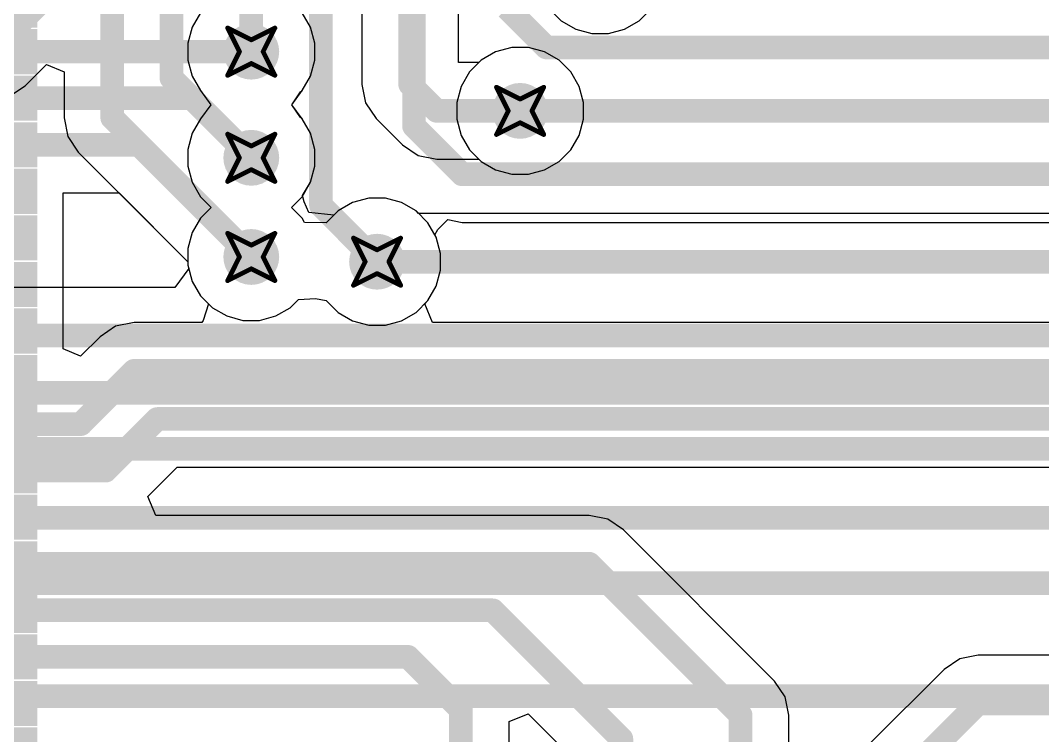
# Model space of a CAD drawing. Header units: inches. Extents: x -36 to 349, y -11 to 240.
# Drawn here: x 77.99 to 88.97, y 72.53 to 80.21 of the extents above; entities that cross this region are included whole.
import ezdxf

# ---------------------------------------------------------------- set-up
doc = ezdxf.new("R2010")
doc.units = ezdxf.units.IN
for name, color, linetype in [('Bottom Layer', 5, 'Continuous'), ('Drill Drawing', 1, 'Continuous'), ('Layer 1', 16, 'Continuous'), ('Layer 2', 76, 'Continuous'), ('Top Layer', 1, 'Continuous'), ('Top Paste', 8, 'Continuous'), ('Top Solder', 216, 'Continuous'), ('Via Holes', 16, 'Continuous')]:
    doc.layers.add(name, color=color, linetype=linetype)

# ---------------------------------------------------------------- blocks, each defined once
blk = doc.blocks.new('LQFP_144_20_20__155')
at = {"layer": 'Top Layer'}
for points in [[(-11.46, 8.39), (-9.9, 8.39), (-9.9, 8.11), (-11.46, 8.11)], [(-11.46, 7.89), (-9.9, 7.89), (-9.9, 7.61), (-11.46, 7.61)], [(-11.46, 7.39), (-9.9, 7.39), (-9.9, 7.11), (-11.46, 7.11)], [(-11.46, 6.89), (-9.9, 6.89), (-9.9, 6.61), (-11.46, 6.61)], [(-11.46, 6.39), (-9.9, 6.39), (-9.9, 6.11), (-11.46, 6.11)], [(-11.46, 5.89), (-9.9, 5.89), (-9.9, 5.61), (-11.46, 5.61)], [(-11.46, 5.39), (-9.9, 5.39), (-9.9, 5.11), (-11.46, 5.11)], [(-11.46, 4.89), (-9.9, 4.89), (-9.9, 4.61), (-11.46, 4.61)], [(-11.46, 4.39), (-9.9, 4.39), (-9.9, 4.11), (-11.46, 4.11)], [(-11.46, 3.89), (-9.9, 3.89), (-9.9, 3.61), (-11.46, 3.61)], [(-11.46, 3.39), (-9.9, 3.39), (-9.9, 3.11), (-11.46, 3.11)], [(-11.46, 2.89), (-9.9, 2.89), (-9.9, 2.61), (-11.46, 2.61)], [(-11.46, 2.39), (-9.9, 2.39), (-9.9, 2.11), (-11.46, 2.11)], [(-11.46, 1.89), (-9.9, 1.89), (-9.9, 1.61), (-11.46, 1.61)], [(-11.46, 1.39), (-9.9, 1.39), (-9.9, 1.11), (-11.46, 1.11)]]:
    blk.add_hatch(color=1, dxfattribs=at).paths.add_polyline_path(points)
at = {"layer": 'Top Paste'}
for points in [[(-11.46, 8.39), (-9.9, 8.39), (-9.9, 8.11), (-11.46, 8.11)], [(-11.46, 7.89), (-9.9, 7.89), (-9.9, 7.61), (-11.46, 7.61)], [(-11.46, 7.39), (-9.9, 7.39), (-9.9, 7.11), (-11.46, 7.11)], [(-11.46, 6.89), (-9.9, 6.89), (-9.9, 6.61), (-11.46, 6.61)], [(-11.46, 6.39), (-9.9, 6.39), (-9.9, 6.11), (-11.46, 6.11)], [(-11.46, 5.89), (-9.9, 5.89), (-9.9, 5.61), (-11.46, 5.61)], [(-11.46, 5.39), (-9.9, 5.39), (-9.9, 5.11), (-11.46, 5.11)], [(-11.46, 4.89), (-9.9, 4.89), (-9.9, 4.61), (-11.46, 4.61)], [(-11.46, 4.39), (-9.9, 4.39), (-9.9, 4.11), (-11.46, 4.11)], [(-11.46, 3.89), (-9.9, 3.89), (-9.9, 3.61), (-11.46, 3.61)], [(-11.46, 3.39), (-9.9, 3.39), (-9.9, 3.11), (-11.46, 3.11)], [(-11.46, 2.89), (-9.9, 2.89), (-9.9, 2.61), (-11.46, 2.61)], [(-11.46, 2.39), (-9.9, 2.39), (-9.9, 2.11), (-11.46, 2.11)], [(-11.46, 1.89), (-9.9, 1.89), (-9.9, 1.61), (-11.46, 1.61)], [(-11.46, 1.39), (-9.9, 1.39), (-9.9, 1.11), (-11.46, 1.11)]]:
    blk.add_hatch(color=8, dxfattribs=at).paths.add_polyline_path(points)
at = {"layer": 'Top Solder'}
for points in [[(-11.562, 8.992), (-9.798, 8.992), (-9.798, 8.508), (-11.562, 8.508)], [(-11.562, 8.492), (-9.798, 8.492), (-9.798, 8.008), (-11.562, 8.008)], [(-11.562, 7.992), (-9.798, 7.992), (-9.798, 7.508), (-11.562, 7.508)], [(-11.562, 7.492), (-9.798, 7.492), (-9.798, 7.008), (-11.562, 7.008)], [(-11.562, 6.992), (-9.798, 6.992), (-9.798, 6.508), (-11.562, 6.508)], [(-11.562, 6.492), (-9.798, 6.492), (-9.798, 6.008), (-11.562, 6.008)], [(-11.562, 5.992), (-9.798, 5.992), (-9.798, 5.508), (-11.562, 5.508)], [(-11.562, 5.492), (-9.798, 5.492), (-9.798, 5.008), (-11.562, 5.008)], [(-11.562, 4.992), (-9.798, 4.992), (-9.798, 4.508), (-11.562, 4.508)], [(-11.562, 4.492), (-9.798, 4.492), (-9.798, 4.008), (-11.562, 4.008)], [(-11.562, 3.992), (-9.798, 3.992), (-9.798, 3.508), (-11.562, 3.508)], [(-11.562, 3.492), (-9.798, 3.492), (-9.798, 3.008), (-11.562, 3.008)], [(-11.562, 2.992), (-9.798, 2.992), (-9.798, 2.508), (-11.562, 2.508)], [(-11.562, 2.492), (-9.798, 2.492), (-9.798, 2.008), (-11.562, 2.008)], [(-11.562, 1.992), (-9.798, 1.992), (-9.798, 1.508), (-11.562, 1.508)], [(-11.562, 1.492), (-9.798, 1.492), (-9.798, 1.008), (-11.562, 1.008)], [(-11.562, 0.992), (-9.798, 0.992), (-9.798, 0.508), (-11.562, 0.508)]]:
    blk.add_hatch(color=216, dxfattribs=at).paths.add_polyline_path(points)

msp = doc.modelspace()

# ---------------------------------------------------------------- hatches: boundary and pattern name
at = {"layer": 'Bottom Layer'}
h = msp.add_hatch(color=5, dxfattribs=at)
edge = h.paths.add_edge_path()
edge.add_arc((80.471, 79.878), 0.3, 0, 360)
h = msp.add_hatch(color=5, dxfattribs=at)
edge = h.paths.add_edge_path()
edge.add_arc((83.359, 79.242), 0.3, 0, 360)
h = msp.add_hatch(color=5, dxfattribs=at)
edge = h.paths.add_edge_path()
edge.add_arc((80.471, 78.738), 0.3, 0, 360)
h = msp.add_hatch(color=5, dxfattribs=at)
edge = h.paths.add_edge_path()
edge.add_arc((80.471, 77.673), 0.3, 0, 360)
h = msp.add_hatch(color=5, dxfattribs=at)
edge = h.paths.add_edge_path()
edge.add_arc((81.822, 77.622), 0.3, 0, 360)
at = {"layer": 'Layer 1'}
h = msp.add_hatch(color=16, dxfattribs=at)
edge = h.paths.add_edge_path()
edge.add_arc((80.471, 79.878), 0.3, 0, 360)
h = msp.add_hatch(color=16, dxfattribs=at)
edge = h.paths.add_edge_path()
edge.add_arc((83.359, 79.242), 0.3, 0, 360)
h = msp.add_hatch(color=16, dxfattribs=at)
edge = h.paths.add_edge_path()
edge.add_arc((80.471, 78.738), 0.3, 0, 360)
h = msp.add_hatch(color=16, dxfattribs=at)
edge = h.paths.add_edge_path()
edge.add_arc((80.471, 77.673), 0.3, 0, 360)
h = msp.add_hatch(color=16, dxfattribs=at)
edge = h.paths.add_edge_path()
edge.add_arc((81.822, 77.622), 0.3, 0, 360)
at = {"layer": 'Layer 2'}
h = msp.add_hatch(color=76, dxfattribs=at)
edge = h.paths.add_edge_path()
edge.add_arc((80.471, 79.878), 0.3, 0, 360)
h = msp.add_hatch(color=76, dxfattribs=at)
edge = h.paths.add_edge_path()
edge.add_arc((83.359, 79.242), 0.3, 0, 360)
h = msp.add_hatch(color=76, dxfattribs=at)
edge = h.paths.add_edge_path()
edge.add_arc((80.471, 78.738), 0.3, 0, 360)
h = msp.add_hatch(color=76, dxfattribs=at)
edge = h.paths.add_edge_path()
edge.add_arc((80.471, 77.673), 0.3, 0, 360)
h = msp.add_hatch(color=76, dxfattribs=at)
edge = h.paths.add_edge_path()
edge.add_arc((81.822, 77.622), 0.3, 0, 360)
at = {"layer": 'Top Layer'}
h = msp.add_hatch(color=1, dxfattribs=at)
edge = h.paths.add_edge_path()
edge.add_arc((80.471, 79.878), 0.3, 0, 360)
h = msp.add_hatch(color=1, dxfattribs=at)
edge = h.paths.add_edge_path()
edge.add_arc((83.359, 79.242), 0.3, 0, 360)
h = msp.add_hatch(color=1, dxfattribs=at)
edge = h.paths.add_edge_path()
edge.add_arc((80.471, 78.738), 0.3, 0, 360)
h = msp.add_hatch(color=1, dxfattribs=at)
edge = h.paths.add_edge_path()
edge.add_arc((80.471, 77.673), 0.3, 0, 360)
h = msp.add_hatch(color=1, dxfattribs=at)
edge = h.paths.add_edge_path()
edge.add_arc((81.822, 77.622), 0.3, 0, 360)
at = {"layer": 'Via Holes'}
h = msp.add_hatch(color=7, dxfattribs=at)
edge = h.paths.add_edge_path()
edge.add_arc((80.471, 79.878), 0.15, 0, 360)
h = msp.add_hatch(color=7, dxfattribs=at)
edge = h.paths.add_edge_path()
edge.add_arc((83.359, 79.242), 0.15, 0, 360)
h = msp.add_hatch(color=7, dxfattribs=at)
edge = h.paths.add_edge_path()
edge.add_arc((80.471, 78.738), 0.15, 0, 360)
h = msp.add_hatch(color=7, dxfattribs=at)
edge = h.paths.add_edge_path()
edge.add_arc((80.471, 77.673), 0.15, 0, 360)
h = msp.add_hatch(color=7, dxfattribs=at)
edge = h.paths.add_edge_path()
edge.add_arc((81.822, 77.622), 0.15, 0, 360)

# ---------------------------------------------------------------- linework, layer by layer
at = {"layer": 'Bottom Layer'}
for p, q in [((81.66, 84.086), (81.66, 79.527)), ((81.106, 80.141), (81.016, 80.296)), ((82.696, 79.76), (82.696, 80.362)), ((84.637, 80.208), (84.764, 80.335)), ((83.774, 80.235), (83.801, 80.208)), ((83.801, 80.208), (83.956, 80.118)), ((84.482, 80.118), (84.637, 80.208)), ((81.152, 79.968), (81.106, 80.141)), ((83.956, 80.118), (84.13, 80.072)), ((84.13, 80.072), (84.309, 80.072)), ((84.309, 80.072), (84.482, 80.118)), ((81.152, 79.788), (81.152, 79.968)), ((83.096, 79.877), (82.941, 79.787)), ((83.27, 79.923), (83.096, 79.877)), ((83.449, 79.923), (83.27, 79.923)), ((83.622, 79.877), (83.449, 79.923)), ((83.777, 79.787), (83.622, 79.877)), ((78.043, 79.512), (78.272, 79.74)), ((78.272, 79.74), (78.46, 79.663)), ((81.106, 79.615), (81.152, 79.788)), ((82.914, 79.76), (82.696, 79.76)), ((82.941, 79.787), (82.914, 79.76)), ((83.904, 79.66), (83.777, 79.787)), ((78.46, 79.663), (78.46, 79.167)), ((81.016, 79.46), (81.106, 79.615)), ((83.994, 79.505), (83.904, 79.66)), ((77.875, 79.399), (78.043, 79.512)), ((81.66, 79.527), (81.699, 79.329)), ((84.04, 79.332), (83.994, 79.505)), ((80.906, 79.308), (81.001, 79.445)), ((81.001, 79.445), (81.016, 79.46)), ((81.001, 79.171), (80.906, 79.308)), ((81.699, 79.329), (81.812, 79.161)), ((84.04, 79.153), (84.04, 79.332)), ((78.46, 79.167), (78.499, 78.968)), ((81.016, 79.156), (81.001, 79.171)), ((81.106, 79.001), (81.016, 79.156)), ((81.812, 79.161), (82.097, 78.876)), ((83.994, 78.979), (84.04, 79.153)), ((78.499, 78.968), (78.611, 78.8)), ((81.152, 78.828), (81.106, 79.001)), ((83.904, 78.824), (83.994, 78.979)), ((82.097, 78.876), (82.097, 78.876)), ((82.097, 78.876), (82.265, 78.764)), ((78.611, 78.8), (79.79, 77.622)), ((81.152, 78.648), (81.152, 78.828)), ((82.265, 78.764), (82.463, 78.724)), ((83.777, 78.697), (83.904, 78.824)), ((81.106, 78.475), (81.152, 78.648)), ((82.463, 78.724), (82.914, 78.724)), ((82.914, 78.724), (82.941, 78.697)), ((82.941, 78.697), (83.096, 78.608)), ((83.622, 78.608), (83.777, 78.697)), ((83.096, 78.608), (83.27, 78.561)), ((83.27, 78.561), (83.449, 78.561)), ((83.449, 78.561), (83.622, 78.608)), ((81.016, 78.32), (81.106, 78.475)), ((80.902, 78.206), (81.016, 78.32)), ((81.733, 78.303), (81.56, 78.257)), ((81.912, 78.303), (81.733, 78.303)), ((82.085, 78.257), (81.912, 78.303)), ((81.016, 78.091), (80.902, 78.206)), ((81.56, 78.257), (81.404, 78.167)), ((82.241, 78.167), (82.085, 78.257)), ((81.044, 78.042), (81.016, 78.091)), ((81.404, 78.167), (81.277, 78.041)), ((82.268, 78.14), (82.241, 78.167)), ((95.22, 78.14), (82.268, 78.14)), ((81.277, 78.041), (81.044, 78.042)), ((79.799, 77.549), (79.649, 77.346)), ((79.79, 77.622), (79.79, 77.584)), ((79.79, 77.584), (79.799, 77.549)), ((79.649, 77.346), (76.016, 77.346))]:
    msp.add_line(p, q, dxfattribs=at)
for points in [[(78.978, 79.167, 0.254, 0.254, 0), (78.978, 91.119, 0.254, 0.254, 0)], [(79.613, 79.596, 0.254, 0.254, 0), (79.613, 90.856, 0.254, 0.254, 0)], [(80.471, 79.878, 0.254, 0.254, 0), (80.471, 90.647, 0.254, 0.254, 0)], [(82.178, 79.527, 0.254, 0.254, 0), (82.178, 84.531, 0.254, 0.254, 0)], [(77.677, 79.878, 0.254, 0.254, 0), (78.289, 80.49, 0.254, 0.254, 0)], [(79.613, 79.596, 0.254, 0.254, 0), (80.471, 78.738, 0.254, 0.254, 0)], [(82.178, 79.527, 0.254, 0.254, 0), (82.463, 79.242, 0.254, 0.254, 0)], [(78.978, 79.167, 0.254, 0.254, 0), (80.471, 77.673, 0.254, 0.254, 0)], [(82.463, 79.242, 0.254, 0.254, 0), (83.359, 79.242, 0.254, 0.254, 0)], [(81.822, 77.622, 0.254, 0.254, 0), (96.427, 77.622, 0.254, 0.254, 0)], [(75.802, 76.828, 0.254, 0.254, 0), (100.574, 76.828, 0.254, 0.254, 0)], [(75.525, 76.214, 0.254, 0.254, 0), (100.123, 76.214, 0.254, 0.254, 0)], [(75.192, 75.613, 0.254, 0.254, 0), (99.473, 75.613, 0.254, 0.254, 0)], [(74.954, 74.871, 0.254, 0.254, 0), (91.144, 74.871, 0.254, 0.254, 0)], [(74.748, 74.168, 0.254, 0.254, 0), (92.059, 74.168, 0.254, 0.254, 0)], [(70.868, 72.956, 0.254, 0.254, 0), (103.953, 72.956, 0.254, 0.254, 0)]]:
    msp.add_lwpolyline(points, format="xyseb", dxfattribs=at)
for points in [[(80.407, 79.878, 0.127, 0.127, 1), (80.534, 79.878, 0.127, 0.127, 1)], [(79.549, 79.596, 0.127, 0.127, 1), (79.676, 79.596, 0.127, 0.127, 1)], [(79.549, 79.596, 0.127, 0.127, 1), (79.676, 79.596, 0.127, 0.127, 1)], [(82.114, 79.527, 0.127, 0.127, 1), (82.241, 79.527, 0.127, 0.127, 1)], [(82.114, 79.527, 0.127, 0.127, 1), (82.241, 79.527, 0.127, 0.127, 1)], [(78.914, 79.167, 0.127, 0.127, 1), (79.041, 79.167, 0.127, 0.127, 1)], [(78.914, 79.167, 0.127, 0.127, 1), (79.041, 79.167, 0.127, 0.127, 1)], [(82.4, 79.242, 0.127, 0.127, 1), (82.527, 79.242, 0.127, 0.127, 1)], [(82.4, 79.242, 0.127, 0.127, 1), (82.527, 79.242, 0.127, 0.127, 1)], [(83.296, 79.242, 0.127, 0.127, 1), (83.423, 79.242, 0.127, 0.127, 1)], [(80.407, 78.738, 0.127, 0.127, 1), (80.534, 78.738, 0.127, 0.127, 1)], [(80.407, 77.673, 0.127, 0.127, 1), (80.534, 77.673, 0.127, 0.127, 1)], [(81.759, 77.622, 0.127, 0.127, 1), (81.886, 77.622, 0.127, 0.127, 1)]]:
    msp.add_lwpolyline(points, format="xyseb", close=True, dxfattribs=at)
at = {"layer": 'Drill Drawing'}
for points in [[(80.217, 80.132, 0.0508, 0.0508, 0), (80.471, 80.005, 0.0508, 0.0508, 0)], [(80.217, 80.132, 0.0508, 0.0508, 0), (80.344, 79.878, 0.0508, 0.0508, 0)], [(80.471, 80.005, 0.0508, 0.0508, 0), (80.725, 80.132, 0.0508, 0.0508, 0)], [(80.598, 79.878, 0.0508, 0.0508, 0), (80.725, 80.132, 0.0508, 0.0508, 0)], [(80.217, 79.624, 0.0508, 0.0508, 0), (80.344, 79.878, 0.0508, 0.0508, 0)], [(80.598, 79.878, 0.0508, 0.0508, 0), (80.725, 79.624, 0.0508, 0.0508, 0)], [(80.217, 79.624, 0.0508, 0.0508, 0), (80.471, 79.751, 0.0508, 0.0508, 0)], [(80.471, 79.751, 0.0508, 0.0508, 0), (80.725, 79.624, 0.0508, 0.0508, 0)], [(83.105, 79.496, 0.0508, 0.0508, 0), (83.359, 79.369, 0.0508, 0.0508, 0)], [(83.105, 79.496, 0.0508, 0.0508, 0), (83.232, 79.242, 0.0508, 0.0508, 0)], [(83.359, 79.369, 0.0508, 0.0508, 0), (83.613, 79.496, 0.0508, 0.0508, 0)], [(83.486, 79.242, 0.0508, 0.0508, 0), (83.613, 79.496, 0.0508, 0.0508, 0)], [(83.105, 78.988, 0.0508, 0.0508, 0), (83.232, 79.242, 0.0508, 0.0508, 0)], [(83.486, 79.242, 0.0508, 0.0508, 0), (83.613, 78.988, 0.0508, 0.0508, 0)], [(83.105, 78.988, 0.0508, 0.0508, 0), (83.359, 79.115, 0.0508, 0.0508, 0)], [(83.359, 79.115, 0.0508, 0.0508, 0), (83.613, 78.988, 0.0508, 0.0508, 0)], [(80.217, 78.992, 0.0508, 0.0508, 0), (80.471, 78.865, 0.0508, 0.0508, 0)], [(80.217, 78.992, 0.0508, 0.0508, 0), (80.344, 78.738, 0.0508, 0.0508, 0)], [(80.471, 78.865, 0.0508, 0.0508, 0), (80.725, 78.992, 0.0508, 0.0508, 0)], [(80.598, 78.738, 0.0508, 0.0508, 0), (80.725, 78.992, 0.0508, 0.0508, 0)], [(80.217, 78.484, 0.0508, 0.0508, 0), (80.344, 78.738, 0.0508, 0.0508, 0)], [(80.598, 78.738, 0.0508, 0.0508, 0), (80.725, 78.484, 0.0508, 0.0508, 0)], [(80.217, 78.484, 0.0508, 0.0508, 0), (80.471, 78.611, 0.0508, 0.0508, 0)], [(80.471, 78.611, 0.0508, 0.0508, 0), (80.725, 78.484, 0.0508, 0.0508, 0)], [(80.217, 77.927, 0.0508, 0.0508, 0), (80.471, 77.8, 0.0508, 0.0508, 0)], [(80.217, 77.927, 0.0508, 0.0508, 0), (80.344, 77.673, 0.0508, 0.0508, 0)], [(80.471, 77.8, 0.0508, 0.0508, 0), (80.725, 77.927, 0.0508, 0.0508, 0)], [(80.598, 77.673, 0.0508, 0.0508, 0), (80.725, 77.927, 0.0508, 0.0508, 0)], [(81.568, 77.876, 0.0508, 0.0508, 0), (81.822, 77.749, 0.0508, 0.0508, 0)], [(81.568, 77.876, 0.0508, 0.0508, 0), (81.695, 77.622, 0.0508, 0.0508, 0)], [(81.822, 77.749, 0.0508, 0.0508, 0), (82.076, 77.876, 0.0508, 0.0508, 0)], [(81.949, 77.622, 0.0508, 0.0508, 0), (82.076, 77.876, 0.0508, 0.0508, 0)], [(80.217, 77.419, 0.0508, 0.0508, 0), (80.344, 77.673, 0.0508, 0.0508, 0)], [(80.598, 77.673, 0.0508, 0.0508, 0), (80.725, 77.419, 0.0508, 0.0508, 0)], [(81.568, 77.368, 0.0508, 0.0508, 0), (81.695, 77.622, 0.0508, 0.0508, 0)], [(81.949, 77.622, 0.0508, 0.0508, 0), (82.076, 77.368, 0.0508, 0.0508, 0)], [(80.217, 77.419, 0.0508, 0.0508, 0), (80.471, 77.546, 0.0508, 0.0508, 0)], [(80.471, 77.546, 0.0508, 0.0508, 0), (80.725, 77.419, 0.0508, 0.0508, 0)], [(81.568, 77.368, 0.0508, 0.0508, 0), (81.822, 77.495, 0.0508, 0.0508, 0)], [(81.822, 77.495, 0.0508, 0.0508, 0), (82.076, 77.368, 0.0508, 0.0508, 0)]]:
    msp.add_lwpolyline(points, format="xyseb", dxfattribs=at)
for points in [[(80.204, 80.132, 0.0254, 0.0254, 1), (80.23, 80.132, 0.0254, 0.0254, 1)], [(80.204, 80.132, 0.0254, 0.0254, 1), (80.23, 80.132, 0.0254, 0.0254, 1)], [(80.712, 80.132, 0.0254, 0.0254, 1), (80.738, 80.132, 0.0254, 0.0254, 1)], [(80.712, 80.132, 0.0254, 0.0254, 1), (80.738, 80.132, 0.0254, 0.0254, 1)], [(80.458, 80.005, 0.0254, 0.0254, 1), (80.484, 80.005, 0.0254, 0.0254, 1)], [(80.458, 80.005, 0.0254, 0.0254, 1), (80.484, 80.005, 0.0254, 0.0254, 1)], [(80.331, 79.878, 0.0254, 0.0254, 1), (80.357, 79.878, 0.0254, 0.0254, 1)], [(80.331, 79.878, 0.0254, 0.0254, 1), (80.357, 79.878, 0.0254, 0.0254, 1)], [(80.585, 79.878, 0.0254, 0.0254, 1), (80.611, 79.878, 0.0254, 0.0254, 1)], [(80.585, 79.878, 0.0254, 0.0254, 1), (80.611, 79.878, 0.0254, 0.0254, 1)], [(80.458, 79.751, 0.0254, 0.0254, 1), (80.484, 79.751, 0.0254, 0.0254, 1)], [(80.458, 79.751, 0.0254, 0.0254, 1), (80.484, 79.751, 0.0254, 0.0254, 1)], [(80.204, 79.624, 0.0254, 0.0254, 1), (80.23, 79.624, 0.0254, 0.0254, 1)], [(80.204, 79.624, 0.0254, 0.0254, 1), (80.23, 79.624, 0.0254, 0.0254, 1)], [(80.712, 79.624, 0.0254, 0.0254, 1), (80.738, 79.624, 0.0254, 0.0254, 1)], [(80.712, 79.624, 0.0254, 0.0254, 1), (80.738, 79.624, 0.0254, 0.0254, 1)], [(83.092, 79.496, 0.0254, 0.0254, 1), (83.118, 79.496, 0.0254, 0.0254, 1)], [(83.092, 79.496, 0.0254, 0.0254, 1), (83.118, 79.496, 0.0254, 0.0254, 1)], [(83.6, 79.496, 0.0254, 0.0254, 1), (83.626, 79.496, 0.0254, 0.0254, 1)], [(83.6, 79.496, 0.0254, 0.0254, 1), (83.626, 79.496, 0.0254, 0.0254, 1)], [(83.346, 79.369, 0.0254, 0.0254, 1), (83.372, 79.369, 0.0254, 0.0254, 1)], [(83.346, 79.369, 0.0254, 0.0254, 1), (83.372, 79.369, 0.0254, 0.0254, 1)], [(83.219, 79.242, 0.0254, 0.0254, 1), (83.245, 79.242, 0.0254, 0.0254, 1)], [(83.219, 79.242, 0.0254, 0.0254, 1), (83.245, 79.242, 0.0254, 0.0254, 1)], [(83.473, 79.242, 0.0254, 0.0254, 1), (83.499, 79.242, 0.0254, 0.0254, 1)], [(83.473, 79.242, 0.0254, 0.0254, 1), (83.499, 79.242, 0.0254, 0.0254, 1)], [(83.346, 79.115, 0.0254, 0.0254, 1), (83.372, 79.115, 0.0254, 0.0254, 1)], [(83.346, 79.115, 0.0254, 0.0254, 1), (83.372, 79.115, 0.0254, 0.0254, 1)], [(80.204, 78.992, 0.0254, 0.0254, 1), (80.23, 78.992, 0.0254, 0.0254, 1)], [(80.204, 78.992, 0.0254, 0.0254, 1), (80.23, 78.992, 0.0254, 0.0254, 1)], [(80.712, 78.992, 0.0254, 0.0254, 1), (80.738, 78.992, 0.0254, 0.0254, 1)], [(80.712, 78.992, 0.0254, 0.0254, 1), (80.738, 78.992, 0.0254, 0.0254, 1)], [(83.092, 78.988, 0.0254, 0.0254, 1), (83.118, 78.988, 0.0254, 0.0254, 1)], [(83.092, 78.988, 0.0254, 0.0254, 1), (83.118, 78.988, 0.0254, 0.0254, 1)], [(83.6, 78.988, 0.0254, 0.0254, 1), (83.626, 78.988, 0.0254, 0.0254, 1)], [(83.6, 78.988, 0.0254, 0.0254, 1), (83.626, 78.988, 0.0254, 0.0254, 1)], [(80.458, 78.865, 0.0254, 0.0254, 1), (80.484, 78.865, 0.0254, 0.0254, 1)], [(80.458, 78.865, 0.0254, 0.0254, 1), (80.484, 78.865, 0.0254, 0.0254, 1)], [(80.331, 78.738, 0.0254, 0.0254, 1), (80.357, 78.738, 0.0254, 0.0254, 1)], [(80.331, 78.738, 0.0254, 0.0254, 1), (80.357, 78.738, 0.0254, 0.0254, 1)], [(80.585, 78.738, 0.0254, 0.0254, 1), (80.611, 78.738, 0.0254, 0.0254, 1)], [(80.585, 78.738, 0.0254, 0.0254, 1), (80.611, 78.738, 0.0254, 0.0254, 1)], [(80.458, 78.611, 0.0254, 0.0254, 1), (80.484, 78.611, 0.0254, 0.0254, 1)], [(80.458, 78.611, 0.0254, 0.0254, 1), (80.484, 78.611, 0.0254, 0.0254, 1)], [(80.204, 78.484, 0.0254, 0.0254, 1), (80.23, 78.484, 0.0254, 0.0254, 1)], [(80.204, 78.484, 0.0254, 0.0254, 1), (80.23, 78.484, 0.0254, 0.0254, 1)], [(80.712, 78.484, 0.0254, 0.0254, 1), (80.738, 78.484, 0.0254, 0.0254, 1)], [(80.712, 78.484, 0.0254, 0.0254, 1), (80.738, 78.484, 0.0254, 0.0254, 1)], [(80.204, 77.927, 0.0254, 0.0254, 1), (80.23, 77.927, 0.0254, 0.0254, 1)], [(80.204, 77.927, 0.0254, 0.0254, 1), (80.23, 77.927, 0.0254, 0.0254, 1)], [(80.712, 77.927, 0.0254, 0.0254, 1), (80.738, 77.927, 0.0254, 0.0254, 1)], [(80.712, 77.927, 0.0254, 0.0254, 1), (80.738, 77.927, 0.0254, 0.0254, 1)], [(81.556, 77.876, 0.0254, 0.0254, 1), (81.581, 77.876, 0.0254, 0.0254, 1)], [(81.556, 77.876, 0.0254, 0.0254, 1), (81.581, 77.876, 0.0254, 0.0254, 1)], [(82.064, 77.876, 0.0254, 0.0254, 1), (82.089, 77.876, 0.0254, 0.0254, 1)], [(82.064, 77.876, 0.0254, 0.0254, 1), (82.089, 77.876, 0.0254, 0.0254, 1)], [(80.458, 77.8, 0.0254, 0.0254, 1), (80.484, 77.8, 0.0254, 0.0254, 1)], [(80.458, 77.8, 0.0254, 0.0254, 1), (80.484, 77.8, 0.0254, 0.0254, 1)], [(81.81, 77.749, 0.0254, 0.0254, 1), (81.835, 77.749, 0.0254, 0.0254, 1)], [(81.81, 77.749, 0.0254, 0.0254, 1), (81.835, 77.749, 0.0254, 0.0254, 1)], [(80.331, 77.673, 0.0254, 0.0254, 1), (80.357, 77.673, 0.0254, 0.0254, 1)], [(80.331, 77.673, 0.0254, 0.0254, 1), (80.357, 77.673, 0.0254, 0.0254, 1)], [(80.585, 77.673, 0.0254, 0.0254, 1), (80.611, 77.673, 0.0254, 0.0254, 1)], [(80.585, 77.673, 0.0254, 0.0254, 1), (80.611, 77.673, 0.0254, 0.0254, 1)], [(81.683, 77.622, 0.0254, 0.0254, 1), (81.708, 77.622, 0.0254, 0.0254, 1)], [(81.683, 77.622, 0.0254, 0.0254, 1), (81.708, 77.622, 0.0254, 0.0254, 1)], [(81.937, 77.622, 0.0254, 0.0254, 1), (81.962, 77.622, 0.0254, 0.0254, 1)], [(81.937, 77.622, 0.0254, 0.0254, 1), (81.962, 77.622, 0.0254, 0.0254, 1)], [(80.458, 77.546, 0.0254, 0.0254, 1), (80.484, 77.546, 0.0254, 0.0254, 1)], [(80.458, 77.546, 0.0254, 0.0254, 1), (80.484, 77.546, 0.0254, 0.0254, 1)], [(81.81, 77.495, 0.0254, 0.0254, 1), (81.835, 77.495, 0.0254, 0.0254, 1)], [(81.81, 77.495, 0.0254, 0.0254, 1), (81.835, 77.495, 0.0254, 0.0254, 1)], [(80.204, 77.419, 0.0254, 0.0254, 1), (80.23, 77.419, 0.0254, 0.0254, 1)], [(80.204, 77.419, 0.0254, 0.0254, 1), (80.23, 77.419, 0.0254, 0.0254, 1)], [(80.712, 77.419, 0.0254, 0.0254, 1), (80.738, 77.419, 0.0254, 0.0254, 1)], [(80.712, 77.419, 0.0254, 0.0254, 1), (80.738, 77.419, 0.0254, 0.0254, 1)], [(81.556, 77.368, 0.0254, 0.0254, 1), (81.581, 77.368, 0.0254, 0.0254, 1)], [(81.556, 77.368, 0.0254, 0.0254, 1), (81.581, 77.368, 0.0254, 0.0254, 1)], [(82.064, 77.368, 0.0254, 0.0254, 1), (82.089, 77.368, 0.0254, 0.0254, 1)], [(82.064, 77.368, 0.0254, 0.0254, 1), (82.089, 77.368, 0.0254, 0.0254, 1)]]:
    msp.add_lwpolyline(points, format="xyseb", close=True, dxfattribs=at)
at = {"layer": 'Layer 1'}
for p, q in [((79.926, 80.296), (79.836, 80.141)), ((81.106, 80.141), (81.016, 80.296)), ((83.674, 80.335), (83.801, 80.208)), ((84.637, 80.208), (84.764, 80.335)), ((83.801, 80.208), (83.956, 80.118)), ((84.482, 80.118), (84.637, 80.208)), ((79.836, 80.141), (79.79, 79.968)), ((81.152, 79.968), (81.106, 80.141)), ((83.956, 80.118), (84.13, 80.072)), ((84.13, 80.072), (84.309, 80.072)), ((84.309, 80.072), (84.482, 80.118)), ((79.79, 79.968), (79.79, 79.788)), ((81.152, 79.788), (81.152, 79.968)), ((83.096, 79.877), (82.941, 79.787)), ((83.27, 79.923), (83.096, 79.877)), ((83.449, 79.923), (83.27, 79.923)), ((83.622, 79.877), (83.449, 79.923)), ((83.777, 79.787), (83.622, 79.877)), ((79.79, 79.788), (79.836, 79.615)), ((81.106, 79.615), (81.152, 79.788)), ((82.941, 79.787), (82.814, 79.66)), ((83.904, 79.66), (83.777, 79.787)), ((79.836, 79.615), (79.926, 79.46)), ((81.016, 79.46), (81.106, 79.615)), ((82.814, 79.66), (82.725, 79.505)), ((83.994, 79.505), (83.904, 79.66)), ((82.725, 79.505), (82.678, 79.332)), ((84.04, 79.332), (83.994, 79.505)), ((79.926, 79.46), (80.035, 79.308)), ((80.907, 79.308), (81.016, 79.46)), ((80.035, 79.308), (79.926, 79.156)), ((81.016, 79.156), (80.907, 79.308)), ((82.678, 79.332), (82.678, 79.153)), ((84.04, 79.153), (84.04, 79.332)), ((79.926, 79.156), (79.836, 79.001)), ((81.106, 79.001), (81.016, 79.156)), ((82.678, 79.153), (82.725, 78.979)), ((83.994, 78.979), (84.04, 79.153)), ((79.836, 79.001), (79.79, 78.828)), ((81.152, 78.828), (81.106, 79.001)), ((82.725, 78.979), (82.814, 78.824)), ((83.904, 78.824), (83.994, 78.979)), ((79.79, 78.828), (79.79, 78.648)), ((81.152, 78.648), (81.152, 78.828)), ((82.814, 78.824), (82.941, 78.697)), ((83.777, 78.697), (83.904, 78.824)), ((79.79, 78.648), (79.836, 78.475)), ((81.106, 78.475), (81.152, 78.648)), ((82.941, 78.697), (83.096, 78.608)), ((83.622, 78.608), (83.777, 78.697)), ((83.096, 78.608), (83.27, 78.561)), ((83.27, 78.561), (83.449, 78.561)), ((83.449, 78.561), (83.622, 78.608)), ((79.836, 78.475), (79.926, 78.32)), ((81.023, 78.332), (81.106, 78.475)), ((79.926, 78.32), (80.04, 78.206)), ((81.039, 78.266), (81.023, 78.332)), ((81.733, 78.303), (81.56, 78.257)), ((81.912, 78.303), (81.733, 78.303)), ((82.085, 78.257), (81.912, 78.303)), ((80.04, 78.206), (79.926, 78.091)), ((81.091, 78.149), (81.039, 78.266)), ((81.56, 78.257), (81.404, 78.167)), ((82.241, 78.167), (82.085, 78.257)), ((79.926, 78.091), (79.836, 77.936)), ((81.359, 78.122), (81.091, 78.149)), ((81.404, 78.167), (81.359, 78.122)), ((82.367, 78.041), (82.241, 78.167)), ((82.457, 77.885), (82.367, 78.041)), ((79.836, 77.936), (79.79, 77.763)), ((82.503, 77.712), (82.457, 77.885)), ((79.79, 77.763), (79.79, 77.584)), ((82.503, 77.533), (82.503, 77.712)), ((79.79, 77.584), (79.836, 77.41)), ((82.457, 77.36), (82.503, 77.533)), ((79.836, 77.41), (79.926, 77.255)), ((82.367, 77.204), (82.457, 77.36)), ((79.926, 77.255), (80.053, 77.128)), ((80.889, 77.128), (80.977, 77.216)), ((80.977, 77.216), (81.16, 77.227)), ((81.16, 77.227), (81.277, 77.204)), ((81.277, 77.204), (81.404, 77.077)), ((82.241, 77.077), (82.367, 77.204)), ((80.053, 77.128), (80.208, 77.039)), ((80.734, 77.039), (80.889, 77.128)), ((80.208, 77.039), (80.381, 76.992)), ((80.381, 76.992), (80.561, 76.992)), ((80.561, 76.992), (80.734, 77.039)), ((81.404, 77.077), (81.56, 76.988)), ((81.56, 76.988), (81.733, 76.941)), ((81.912, 76.941), (82.085, 76.988)), ((82.085, 76.988), (82.241, 77.077)), ((81.733, 76.941), (81.912, 76.941))]:
    msp.add_line(p, q, dxfattribs=at)
at = {"layer": 'Layer 2'}
for p, q in [((79.926, 80.296), (79.836, 80.141)), ((81.106, 80.141), (81.016, 80.296)), ((83.674, 80.335), (83.801, 80.208)), ((84.637, 80.208), (84.764, 80.335)), ((83.801, 80.208), (83.956, 80.118)), ((84.482, 80.118), (84.637, 80.208)), ((79.836, 80.141), (79.79, 79.968)), ((81.152, 79.968), (81.106, 80.141)), ((83.956, 80.118), (84.13, 80.072)), ((84.13, 80.072), (84.309, 80.072)), ((84.309, 80.072), (84.482, 80.118)), ((79.79, 79.968), (79.79, 79.788)), ((81.152, 79.788), (81.152, 79.968)), ((83.096, 79.877), (82.941, 79.787)), ((83.27, 79.923), (83.096, 79.877)), ((83.449, 79.923), (83.27, 79.923)), ((83.622, 79.877), (83.449, 79.923)), ((83.777, 79.787), (83.622, 79.877)), ((79.79, 79.788), (79.836, 79.615)), ((81.106, 79.615), (81.152, 79.788)), ((82.941, 79.787), (82.814, 79.66)), ((83.904, 79.66), (83.777, 79.787)), ((79.836, 79.615), (79.926, 79.46)), ((81.016, 79.46), (81.106, 79.615)), ((82.814, 79.66), (82.725, 79.505)), ((83.994, 79.505), (83.904, 79.66)), ((82.725, 79.505), (82.678, 79.332)), ((84.04, 79.332), (83.994, 79.505)), ((79.926, 79.46), (80.035, 79.308)), ((80.907, 79.308), (81.016, 79.46)), ((80.035, 79.308), (79.926, 79.156)), ((81.016, 79.156), (80.907, 79.308)), ((82.678, 79.332), (82.678, 79.153)), ((84.04, 79.153), (84.04, 79.332)), ((79.926, 79.156), (79.836, 79.001)), ((81.106, 79.001), (81.016, 79.156)), ((82.678, 79.153), (82.725, 78.979)), ((83.994, 78.979), (84.04, 79.153)), ((79.836, 79.001), (79.79, 78.828)), ((81.152, 78.828), (81.106, 79.001)), ((82.725, 78.979), (82.814, 78.824)), ((83.904, 78.824), (83.994, 78.979)), ((79.79, 78.828), (79.79, 78.648)), ((81.152, 78.648), (81.152, 78.828)), ((82.814, 78.824), (82.941, 78.697)), ((83.777, 78.697), (83.904, 78.824)), ((79.79, 78.648), (79.836, 78.475)), ((81.106, 78.475), (81.152, 78.648)), ((82.941, 78.697), (83.096, 78.608)), ((83.622, 78.608), (83.777, 78.697)), ((83.096, 78.608), (83.27, 78.561)), ((83.27, 78.561), (83.449, 78.561)), ((83.449, 78.561), (83.622, 78.608)), ((79.836, 78.475), (79.926, 78.32)), ((81.023, 78.332), (81.106, 78.475)), ((79.926, 78.32), (80.04, 78.206)), ((81.039, 78.266), (81.023, 78.332)), ((81.733, 78.303), (81.56, 78.257)), ((81.912, 78.303), (81.733, 78.303)), ((82.085, 78.257), (81.912, 78.303)), ((80.04, 78.206), (79.926, 78.091)), ((81.091, 78.149), (81.039, 78.266)), ((81.56, 78.257), (81.404, 78.167)), ((82.241, 78.167), (82.085, 78.257)), ((79.926, 78.091), (79.836, 77.936)), ((81.359, 78.122), (81.091, 78.149)), ((81.404, 78.167), (81.359, 78.122)), ((82.367, 78.041), (82.241, 78.167)), ((82.457, 77.885), (82.367, 78.041)), ((79.836, 77.936), (79.79, 77.763)), ((82.503, 77.712), (82.457, 77.885)), ((79.79, 77.763), (79.79, 77.584)), ((82.503, 77.533), (82.503, 77.712)), ((79.79, 77.584), (79.836, 77.41)), ((82.457, 77.36), (82.503, 77.533)), ((79.836, 77.41), (79.926, 77.255)), ((82.367, 77.204), (82.457, 77.36)), ((79.926, 77.255), (80.053, 77.128)), ((80.889, 77.128), (80.977, 77.216)), ((80.977, 77.216), (81.16, 77.227)), ((81.16, 77.227), (81.277, 77.204)), ((81.277, 77.204), (81.404, 77.077)), ((82.241, 77.077), (82.367, 77.204)), ((80.053, 77.128), (80.208, 77.039)), ((80.734, 77.039), (80.889, 77.128)), ((80.208, 77.039), (80.381, 76.992)), ((80.381, 76.992), (80.561, 76.992)), ((80.561, 76.992), (80.734, 77.039)), ((81.404, 77.077), (81.56, 76.988)), ((81.56, 76.988), (81.733, 76.941)), ((81.912, 76.941), (82.085, 76.988)), ((82.085, 76.988), (82.241, 77.077)), ((81.733, 76.941), (81.912, 76.941))]:
    msp.add_line(p, q, dxfattribs=at)
at = {"layer": 'Top Layer'}
for p, q in [((78.45, 77.857), (78.45, 78.36)), ((78.45, 78.36), (79.052, 78.36)), ((79.052, 78.36), (79.79, 77.622)), ((82.474, 77.967), (82.583, 78.074)), ((82.583, 78.074), (82.736, 78.043)), ((82.443, 77.91), (82.474, 77.967)), ((82.736, 78.043), (95.553, 78.043)), ((78.45, 76.686), (78.45, 77.857)), ((82.457, 77.885), (82.443, 77.91)), ((82.503, 77.712), (82.457, 77.885)), ((82.503, 77.533), (82.503, 77.712)), ((79.79, 77.622), (79.79, 77.584)), ((79.79, 77.584), (79.836, 77.41)), ((82.457, 77.36), (82.503, 77.533)), ((79.836, 77.41), (79.926, 77.255)), ((82.367, 77.204), (82.457, 77.36)), ((79.926, 77.255), (80.01, 77.171)), ((82.335, 77.171), (82.367, 77.204)), ((80.01, 77.171), (79.955, 76.992)), ((82.419, 76.968), (82.335, 77.171)), ((79.955, 76.992), (79.939, 76.968)), ((79.014, 76.929), (78.846, 76.817)), ((79.212, 76.968), (79.014, 76.929)), ((79.939, 76.968), (79.212, 76.968)), ((79.212, 76.968), (79.212, 76.968)), ((95.979, 76.968), (82.419, 76.968)), ((78.846, 76.817), (78.638, 76.608)), ((78.846, 76.817), (78.846, 76.817)), ((78.638, 76.608), (78.45, 76.686)), ((79.36, 75.099), (79.676, 75.415)), ((79.676, 75.415), (90.455, 75.415)), ((79.444, 74.896), (79.36, 75.099)), ((84.101, 74.896), (79.444, 74.896)), ((84.3, 74.857), (84.101, 74.896)), ((84.468, 74.744), (84.3, 74.857)), ((86.093, 73.118), (84.468, 74.744)), ((88.081, 73.357), (87.913, 73.244)), ((88.279, 73.396), (88.081, 73.357)), ((91.627, 73.396), (88.279, 73.396)), ((87.913, 73.244), (87.12, 72.451)), ((86.206, 72.95), (86.093, 73.118)), ((86.245, 72.752), (86.206, 72.95)), ((83.241, 72.683), (83.444, 72.767)), ((83.444, 72.767), (83.929, 72.283)), ((86.245, 65.52), (86.245, 72.752)), ((83.241, 66.315), (83.241, 72.683))]:
    msp.add_line(p, q, dxfattribs=at)
for points in [[(81.219, 78.226, 0.254, 0.254, 0), (81.219, 82.308, 0.254, 0.254, 0)], [(82.219, 79.078, 0.254, 0.254, 0), (82.219, 82.308, 0.254, 0.254, 0)], [(83.219, 80.345, 0.254, 0.254, 0), (83.641, 79.923, 0.254, 0.254, 0)], [(83.641, 79.923, 0.254, 0.254, 0), (92.542, 79.923, 0.254, 0.254, 0)], [(77.289, 79.878, 0.254, 0.254, 0), (80.471, 79.878, 0.254, 0.254, 0)], [(77.289, 79.378, 0.254, 0.254, 0), (79.831, 79.378, 0.254, 0.254, 0)], [(79.831, 79.378, 0.254, 0.254, 0), (80.471, 78.738, 0.254, 0.254, 0)], [(83.359, 79.242, 0.254, 0.254, 0), (95.481, 79.242, 0.254, 0.254, 0)], [(82.219, 79.078, 0.254, 0.254, 0), (82.736, 78.561, 0.254, 0.254, 0)], [(77.289, 78.878, 0.254, 0.254, 0), (79.266, 78.878, 0.254, 0.254, 0)], [(79.266, 78.878, 0.254, 0.254, 0), (80.471, 77.673, 0.254, 0.254, 0)], [(82.736, 78.561, 0.254, 0.254, 0), (95.998, 78.561, 0.254, 0.254, 0)], [(81.219, 78.226, 0.254, 0.254, 0), (81.822, 77.622, 0.254, 0.254, 0)], [(78.64, 75.878, 0.254, 0.254, 0), (79.212, 76.45, 0.254, 0.254, 0)], [(79.212, 76.45, 0.254, 0.254, 0), (96.194, 76.45, 0.254, 0.254, 0)], [(77.289, 75.878, 0.254, 0.254, 0), (78.64, 75.878, 0.254, 0.254, 0)], [(78.906, 75.378, 0.254, 0.254, 0), (79.461, 75.933, 0.254, 0.254, 0)], [(79.461, 75.933, 0.254, 0.254, 0), (96.411, 75.933, 0.254, 0.254, 0)], [(77.289, 75.378, 0.254, 0.254, 0), (78.906, 75.378, 0.254, 0.254, 0)], [(77.289, 74.378, 0.254, 0.254, 0), (84.101, 74.378, 0.254, 0.254, 0)], [(84.101, 74.378, 0.254, 0.254, 0), (85.727, 72.752, 0.254, 0.254, 0)], [(77.289, 73.878, 0.254, 0.254, 0), (83.066, 73.878, 0.254, 0.254, 0)], [(83.066, 73.878, 0.254, 0.254, 0), (84.447, 72.498, 0.254, 0.254, 0)], [(77.289, 73.378, 0.254, 0.254, 0), (82.156, 73.378, 0.254, 0.254, 0)], [(82.156, 73.378, 0.254, 0.254, 0), (82.723, 72.81, 0.254, 0.254, 0)], [(82.723, 65.87, 0.254, 0.254, 0), (82.723, 72.81, 0.254, 0.254, 0)], [(87.487, 72.085, 0.254, 0.254, 0), (88.279, 72.878, 0.254, 0.254, 0)], [(88.279, 72.878, 0.254, 0.254, 0), (98.649, 72.878, 0.254, 0.254, 0)], [(85.727, 65.075, 0.254, 0.254, 0), (85.727, 72.752, 0.254, 0.254, 0)], [(84.447, 65.065, 0.254, 0.254, 0), (84.447, 72.498, 0.254, 0.254, 0)]]:
    msp.add_lwpolyline(points, format="xyseb", dxfattribs=at)
for points in [[(83.578, 79.923, 0.127, 0.127, 1), (83.705, 79.923, 0.127, 0.127, 1)], [(83.578, 79.923, 0.127, 0.127, 1), (83.705, 79.923, 0.127, 0.127, 1)], [(80.407, 79.878, 0.127, 0.127, 1), (80.534, 79.878, 0.127, 0.127, 1)], [(79.767, 79.378, 0.127, 0.127, 1), (79.894, 79.378, 0.127, 0.127, 1)], [(79.767, 79.378, 0.127, 0.127, 1), (79.894, 79.378, 0.127, 0.127, 1)], [(83.296, 79.242, 0.127, 0.127, 1), (83.423, 79.242, 0.127, 0.127, 1)], [(82.156, 79.078, 0.127, 0.127, 1), (82.283, 79.078, 0.127, 0.127, 1)], [(82.156, 79.078, 0.127, 0.127, 1), (82.283, 79.078, 0.127, 0.127, 1)], [(79.203, 78.878, 0.127, 0.127, 1), (79.33, 78.878, 0.127, 0.127, 1)], [(79.203, 78.878, 0.127, 0.127, 1), (79.33, 78.878, 0.127, 0.127, 1)], [(80.407, 78.738, 0.127, 0.127, 1), (80.534, 78.738, 0.127, 0.127, 1)], [(82.672, 78.561, 0.127, 0.127, 1), (82.799, 78.561, 0.127, 0.127, 1)], [(82.672, 78.561, 0.127, 0.127, 1), (82.799, 78.561, 0.127, 0.127, 1)], [(81.156, 78.226, 0.127, 0.127, 1), (81.283, 78.226, 0.127, 0.127, 1)], [(81.156, 78.226, 0.127, 0.127, 1), (81.283, 78.226, 0.127, 0.127, 1)], [(80.407, 77.673, 0.127, 0.127, 1), (80.534, 77.673, 0.127, 0.127, 1)], [(81.759, 77.622, 0.127, 0.127, 1), (81.886, 77.622, 0.127, 0.127, 1)], [(79.149, 76.45, 0.127, 0.127, 1), (79.276, 76.45, 0.127, 0.127, 1)], [(79.149, 76.45, 0.127, 0.127, 1), (79.276, 76.45, 0.127, 0.127, 1)], [(78.577, 75.878, 0.127, 0.127, 1), (78.704, 75.878, 0.127, 0.127, 1)], [(78.577, 75.878, 0.127, 0.127, 1), (78.704, 75.878, 0.127, 0.127, 1)], [(79.398, 75.933, 0.127, 0.127, 1), (79.525, 75.933, 0.127, 0.127, 1)], [(79.398, 75.933, 0.127, 0.127, 1), (79.525, 75.933, 0.127, 0.127, 1)], [(78.843, 75.378, 0.127, 0.127, 1), (78.97, 75.378, 0.127, 0.127, 1)], [(78.843, 75.378, 0.127, 0.127, 1), (78.97, 75.378, 0.127, 0.127, 1)], [(84.038, 74.378, 0.127, 0.127, 1), (84.165, 74.378, 0.127, 0.127, 1)], [(84.038, 74.378, 0.127, 0.127, 1), (84.165, 74.378, 0.127, 0.127, 1)], [(83.003, 73.878, 0.127, 0.127, 1), (83.13, 73.878, 0.127, 0.127, 1)], [(83.003, 73.878, 0.127, 0.127, 1), (83.13, 73.878, 0.127, 0.127, 1)], [(82.092, 73.378, 0.127, 0.127, 1), (82.219, 73.378, 0.127, 0.127, 1)], [(82.092, 73.378, 0.127, 0.127, 1), (82.219, 73.378, 0.127, 0.127, 1)], [(82.66, 72.81, 0.127, 0.127, 1), (82.787, 72.81, 0.127, 0.127, 1)], [(82.66, 72.81, 0.127, 0.127, 1), (82.787, 72.81, 0.127, 0.127, 1)], [(88.216, 72.878, 0.127, 0.127, 1), (88.343, 72.878, 0.127, 0.127, 1)], [(88.216, 72.878, 0.127, 0.127, 1), (88.343, 72.878, 0.127, 0.127, 1)], [(85.664, 72.752, 0.127, 0.127, 1), (85.791, 72.752, 0.127, 0.127, 1)], [(85.664, 72.752, 0.127, 0.127, 1), (85.791, 72.752, 0.127, 0.127, 1)], [(84.383, 72.498, 0.127, 0.127, 1), (84.51, 72.498, 0.127, 0.127, 1)], [(84.383, 72.498, 0.127, 0.127, 1), (84.51, 72.498, 0.127, 0.127, 1)]]:
    msp.add_lwpolyline(points, format="xyseb", close=True, dxfattribs=at)

# ---------------------------------------------------------------- block references
msp.add_blockref('LQFP_144_20_20__155', (87.969, 71.628))

doc.saveas('drawing.dxf')
